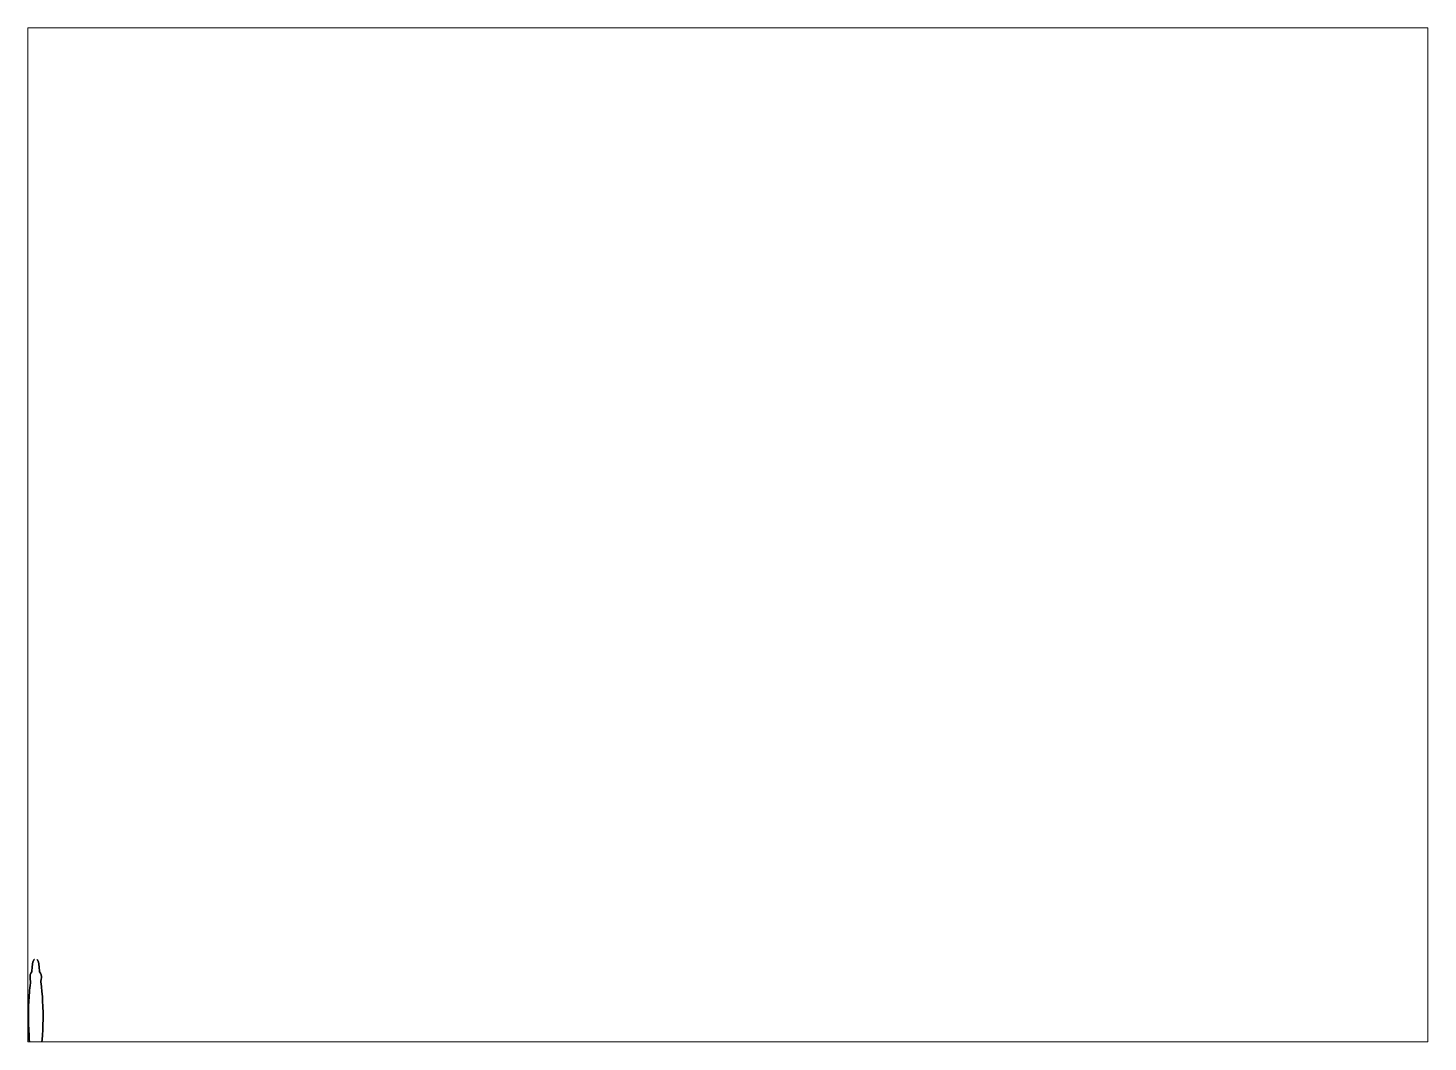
# Paper-space layout 'Layout1' of a CAD drawing. Extents: x 28 to 251, y 20 to 181.
# The model-space entities are those that its viewports show. They can reach past a viewport. Long polylines and large blocks are cut down to what shows.
import ezdxf

# ---------------------------------------------------------------- set-up
doc = ezdxf.new("R2010")
doc.units = 0
doc.layers.get('0').update_dxf_attribs({"linetype": 'CONTINUOUS'})
doc.layers.add('RAILINGS', color=6, linetype='CONTINUOUS')

msp = doc.modelspace()

# ---------------------------------------------------------------- linework, layer by layer
at = {"layer": 'RAILINGS'}
for points in [[(-1.08, 17.53, 2.22), (-1.2, 16.1, 2.22), (-1.2, 16.1, 2.17), (-1.08, 17.53, 2.17)], [(-1.08, 17.53, 2.17), (-1.2, 16.1, 2.17), (-1.2, 16.1, 2.22), (-1.08, 17.53, 2.22)], [(-1.08, 17.53, 1.92), (-1.2, 16.1, 1.92), (-1.2, 16.1, 1.87), (-1.08, 17.53, 1.87)], [(-1.08, 17.53, 1.87), (-1.2, 16.1, 1.87), (-1.2, 16.1, 1.92), (-1.08, 17.53, 1.92)], [(-0.84, 19.01, 2.17), (-1.08, 17.58, 2.17), (-1.08, 17.58, 2.22), (-0.84, 19.01, 2.22)], [(-0.84, 19.01, 2.22), (-1.08, 17.58, 2.22), (-1.08, 17.58, 2.17), (-0.84, 19.01, 2.17)], [(-0.84, 19.01, 1.87), (-1.08, 17.58, 1.87), (-1.08, 17.58, 1.92), (-0.84, 19.01, 1.92)], [(-0.84, 19.01, 1.92), (-1.08, 17.58, 1.92), (-1.08, 17.58, 1.87), (-0.84, 19.01, 1.87)], [(-1.08, 17.53, 2.22), (-1.08, 17.53, 1.39), (-1.08, 17.58, 1.39), (-1.08, 17.58, 2.22)], [(-1.08, 17.58, 2.22), (-1.08, 17.58, 1.39), (-1.08, 17.53, 1.39), (-1.08, 17.53, 2.22)], [(-0.82, 19.06, 2.22), (-0.82, 19.06, 1.44), (-0.84, 19.01, 1.44), (-0.84, 19.01, 2.22)], [(-0.84, 19.01, 2.22), (-0.84, 19.01, 1.44), (-0.82, 19.06, 1.44), (-0.82, 19.06, 2.22)], [(-0.43, 19.75, 2.22), (-0.82, 19.06, 2.22), (-0.82, 19.06, 2.17), (-0.43, 19.75, 2.17)], [(-0.43, 19.75, 2.17), (-0.82, 19.06, 2.17), (-0.82, 19.06, 2.22), (-0.43, 19.75, 2.22)], [(-0.43, 19.75, 1.92), (-0.82, 19.06, 1.92), (-0.82, 19.06, 1.87), (-0.43, 19.75, 1.87)], [(-0.43, 19.75, 1.87), (-0.82, 19.06, 1.87), (-0.82, 19.06, 1.92), (-0.43, 19.75, 1.92)], [(-0.4, 19.77, 2.22), (-0.4, 19.77, 1.44), (-0.43, 19.75, 1.44), (-0.43, 19.75, 2.22)], [(-0.43, 19.75, 2.22), (-0.43, 19.75, 1.44), (-0.4, 19.77, 1.44), (-0.4, 19.77, 2.22)], [(0.43, 19.75, 2.22), (0.43, 19.75, 1.44), (0.4, 19.77, 1.44), (0.4, 19.77, 2.22)], [(0.4, 19.77, 2.22), (0.4, 19.77, 1.44), (0.43, 19.75, 1.44), (0.43, 19.75, 2.22)], [(0.43, 19.75, 1.87), (0.82, 19.06, 1.87), (0.82, 19.06, 1.92), (0.43, 19.75, 1.92)], [(0.43, 19.75, 1.92), (0.82, 19.06, 1.92), (0.82, 19.06, 1.87), (0.43, 19.75, 1.87)], [(0.43, 19.75, 2.22), (0.82, 19.06, 2.22), (0.82, 19.06, 2.17), (0.43, 19.75, 2.17)], [(0.43, 19.75, 2.17), (0.82, 19.06, 2.17), (0.82, 19.06, 2.22), (0.43, 19.75, 2.22)], [(0.84, 19.01, 2.22), (0.84, 19.01, 1.44), (0.82, 19.06, 1.44), (0.82, 19.06, 2.22)], [(0.82, 19.06, 2.22), (0.82, 19.06, 1.44), (0.84, 19.01, 1.44), (0.84, 19.01, 2.22)], [(0.84, 19.01, 1.92), (1.08, 17.58, 1.92), (1.08, 17.58, 1.87), (0.84, 19.01, 1.87)], [(0.84, 19.01, 1.87), (1.08, 17.58, 1.87), (1.08, 17.58, 1.92), (0.84, 19.01, 1.92)], [(0.84, 19.01, 2.17), (1.08, 17.58, 2.17), (1.08, 17.58, 2.22), (0.84, 19.01, 2.22)], [(0.84, 19.01, 2.22), (1.08, 17.58, 2.22), (1.08, 17.58, 2.17), (0.84, 19.01, 2.17)], [(1.08, 17.53, 2.22), (1.08, 17.53, 1.39), (1.08, 17.58, 1.39), (1.08, 17.58, 2.22)], [(1.08, 17.58, 2.22), (1.08, 17.58, 1.39), (1.08, 17.53, 1.39), (1.08, 17.53, 2.22)], [(1.08, 17.53, 1.87), (1.2, 16.1, 1.87), (1.2, 16.1, 1.92), (1.08, 17.53, 1.92)], [(1.08, 17.53, 1.92), (1.2, 16.1, 1.92), (1.2, 16.1, 1.87), (1.08, 17.53, 1.87)], [(1.08, 17.53, 2.22), (1.2, 16.1, 2.22), (1.2, 16.1, 2.17), (1.08, 17.53, 2.17)], [(1.08, 17.53, 2.17), (1.2, 16.1, 2.17), (1.2, 16.1, 2.22), (1.08, 17.53, 2.22)], [(-1.65, 15.14, 2.17), (-1.72, 14.58, 2.17), (-1.72, 14.58, 2.22), (-1.65, 15.14, 2.22)], [(-1.65, 15.14, 2.22), (-1.72, 14.58, 2.22), (-1.72, 14.58, 2.17), (-1.65, 15.14, 2.17)], [(-1.65, 15.14, 1.92), (-1.72, 14.58, 1.92), (-1.72, 14.58, 1.87), (-1.65, 15.14, 1.87)], [(-1.65, 15.14, 1.87), (-1.72, 14.58, 1.87), (-1.72, 14.58, 1.92), (-1.65, 15.14, 1.92)], [(-1.72, 14.53, 2.22), (-1.72, 14.53, 1.41), (-1.72, 14.58, 1.41), (-1.72, 14.58, 2.22)], [(-1.72, 14.58, 2.22), (-1.72, 14.58, 1.41), (-1.72, 14.53, 1.41), (-1.72, 14.53, 2.22)], [(-1.72, 14.53, 2.17), (-1.72, 14.17, 2.17), (-1.72, 14.17, 2.22), (-1.72, 14.53, 2.22)], [(-1.72, 14.53, 2.22), (-1.72, 14.17, 2.22), (-1.72, 14.17, 2.17), (-1.72, 14.53, 2.17)], [(-1.72, 14.53, 1.92), (-1.72, 14.17, 1.92), (-1.72, 14.17, 1.87), (-1.72, 14.53, 1.87)], [(-1.72, 14.53, 1.87), (-1.72, 14.17, 1.87), (-1.72, 14.17, 1.92), (-1.72, 14.53, 1.92)], [(-1.72, 14.17, 2.22), (-1.67, 13.77, 2.22), (-1.67, 13.77, 2.17), (-1.72, 14.17, 2.17)], [(-1.72, 14.17, 2.17), (-1.67, 13.77, 2.17), (-1.67, 13.77, 2.22), (-1.72, 14.17, 2.22)], [(-1.72, 14.17, 1.87), (-1.67, 13.77, 1.87), (-1.67, 13.77, 1.92), (-1.72, 14.17, 1.92)], [(-1.72, 14.17, 1.92), (-1.67, 13.77, 1.92), (-1.67, 13.77, 1.87), (-1.72, 14.17, 1.87)], [(-1.58, 13.02, 2.22), (-1.72, 11.56, 2.22), (-1.72, 11.56, 2.17), (-1.58, 13.02, 2.17)], [(-1.58, 13.02, 2.17), (-1.72, 11.56, 2.17), (-1.72, 11.56, 2.22), (-1.58, 13.02, 2.22)], [(-1.58, 13.02, 1.92), (-1.72, 11.56, 1.92), (-1.72, 11.56, 1.87), (-1.58, 13.02, 1.87)], [(-1.58, 13.02, 1.87), (-1.72, 11.56, 1.87), (-1.72, 11.56, 1.92), (-1.58, 13.02, 1.92)], [(-1.67, 13.77, 2.17), (-1.57, 13.07, 2.17), (-1.57, 13.07, 2.22), (-1.67, 13.77, 2.22)], [(-1.67, 13.77, 2.22), (-1.57, 13.07, 2.22), (-1.57, 13.07, 2.17), (-1.67, 13.77, 2.17)], [(-1.67, 13.77, 1.87), (-1.57, 13.07, 1.87), (-1.57, 13.07, 1.92), (-1.67, 13.77, 1.92)], [(-1.67, 13.77, 1.92), (-1.57, 13.07, 1.92), (-1.57, 13.07, 1.87), (-1.67, 13.77, 1.87)], [(-1.5, 15.57, 2.17), (-1.65, 15.14, 2.17), (-1.65, 15.14, 2.22), (-1.5, 15.57, 2.22)], [(-1.5, 15.57, 2.22), (-1.65, 15.14, 2.22), (-1.65, 15.14, 2.17), (-1.5, 15.57, 2.17)], [(-1.5, 15.57, 1.87), (-1.65, 15.14, 1.87), (-1.65, 15.14, 1.92), (-1.5, 15.57, 1.92)], [(-1.5, 15.57, 1.92), (-1.65, 15.14, 1.92), (-1.65, 15.14, 1.87), (-1.5, 15.57, 1.87)], [(-1.58, 13.02, 2.22), (-1.58, 13.02, 1.41), (-1.57, 13.07, 1.41), (-1.57, 13.07, 2.22)], [(-1.57, 13.07, 2.22), (-1.57, 13.07, 1.41), (-1.58, 13.02, 1.41), (-1.58, 13.02, 2.22)], [(-1.2, 16.05, 2.22), (-1.5, 15.57, 2.22), (-1.5, 15.57, 2.17), (-1.2, 16.05, 2.17)], [(-1.2, 16.05, 2.17), (-1.5, 15.57, 2.17), (-1.5, 15.57, 2.22), (-1.2, 16.05, 2.22)], [(-1.2, 16.05, 1.92), (-1.5, 15.57, 1.92), (-1.5, 15.57, 1.87), (-1.2, 16.05, 1.87)], [(-1.2, 16.05, 1.87), (-1.5, 15.57, 1.87), (-1.5, 15.57, 1.92), (-1.2, 16.05, 1.92)], [(-1.2, 16.1, 2.22), (-1.2, 16.1, 1.41), (-1.2, 16.05, 1.41), (-1.2, 16.05, 2.22)], [(-1.2, 16.05, 2.22), (-1.2, 16.05, 1.41), (-1.2, 16.1, 1.41), (-1.2, 16.1, 2.22)], [(1.2, 16.1, 2.22), (1.2, 16.1, 1.41), (1.2, 16.05, 1.41), (1.2, 16.05, 2.22)], [(1.2, 16.05, 2.22), (1.2, 16.05, 1.41), (1.2, 16.1, 1.41), (1.2, 16.1, 2.22)], [(1.2, 16.05, 1.87), (1.5, 15.57, 1.87), (1.5, 15.57, 1.92), (1.2, 16.05, 1.92)], [(1.2, 16.05, 1.92), (1.5, 15.57, 1.92), (1.5, 15.57, 1.87), (1.2, 16.05, 1.87)], [(1.2, 16.05, 2.22), (1.5, 15.57, 2.22), (1.5, 15.57, 2.17), (1.2, 16.05, 2.17)], [(1.2, 16.05, 2.17), (1.5, 15.57, 2.17), (1.5, 15.57, 2.22), (1.2, 16.05, 2.22)], [(1.5, 15.57, 1.92), (1.65, 15.14, 1.92), (1.65, 15.14, 1.87), (1.5, 15.57, 1.87)], [(1.5, 15.57, 1.87), (1.65, 15.14, 1.87), (1.65, 15.14, 1.92), (1.5, 15.57, 1.92)], [(1.5, 15.57, 2.17), (1.65, 15.14, 2.17), (1.65, 15.14, 2.22), (1.5, 15.57, 2.22)], [(1.5, 15.57, 2.22), (1.65, 15.14, 2.22), (1.65, 15.14, 2.17), (1.5, 15.57, 2.17)], [(1.67, 13.77, 1.92), (1.57, 13.07, 1.92), (1.57, 13.07, 1.87), (1.67, 13.77, 1.87)], [(1.67, 13.77, 1.87), (1.57, 13.07, 1.87), (1.57, 13.07, 1.92), (1.67, 13.77, 1.92)], [(1.67, 13.77, 2.17), (1.57, 13.07, 2.17), (1.57, 13.07, 2.22), (1.67, 13.77, 2.22)], [(1.67, 13.77, 2.22), (1.57, 13.07, 2.22), (1.57, 13.07, 2.17), (1.67, 13.77, 2.17)], [(1.57, 13.07, 2.22), (1.57, 13.07, 1.41), (1.58, 13.02, 1.41), (1.58, 13.02, 2.22)], [(1.58, 13.02, 2.22), (1.58, 13.02, 1.41), (1.57, 13.07, 1.41), (1.57, 13.07, 2.22)], [(1.58, 13.02, 1.87), (1.72, 11.56, 1.87), (1.72, 11.56, 1.92), (1.58, 13.02, 1.92)], [(1.58, 13.02, 1.92), (1.72, 11.56, 1.92), (1.72, 11.56, 1.87), (1.58, 13.02, 1.87)], [(1.58, 13.02, 2.22), (1.72, 11.56, 2.22), (1.72, 11.56, 2.17), (1.58, 13.02, 2.17)], [(1.58, 13.02, 2.17), (1.72, 11.56, 2.17), (1.72, 11.56, 2.22), (1.58, 13.02, 2.22)], [(1.65, 15.14, 1.87), (1.72, 14.58, 1.87), (1.72, 14.58, 1.92), (1.65, 15.14, 1.92)], [(1.65, 15.14, 1.92), (1.72, 14.58, 1.92), (1.72, 14.58, 1.87), (1.65, 15.14, 1.87)], [(1.65, 15.14, 2.22), (1.72, 14.58, 2.22), (1.72, 14.58, 2.17), (1.65, 15.14, 2.17)], [(1.65, 15.14, 2.17), (1.72, 14.58, 2.17), (1.72, 14.58, 2.22), (1.65, 15.14, 2.22)], [(1.72, 14.17, 1.92), (1.67, 13.77, 1.92), (1.67, 13.77, 1.87), (1.72, 14.17, 1.87)], [(1.72, 14.17, 1.87), (1.67, 13.77, 1.87), (1.67, 13.77, 1.92), (1.72, 14.17, 1.92)], [(1.72, 14.17, 2.17), (1.67, 13.77, 2.17), (1.67, 13.77, 2.22), (1.72, 14.17, 2.22)], [(1.72, 14.17, 2.22), (1.67, 13.77, 2.22), (1.67, 13.77, 2.17), (1.72, 14.17, 2.17)], [(1.72, 14.53, 2.22), (1.72, 14.53, 1.41), (1.72, 14.58, 1.41), (1.72, 14.58, 2.22)], [(1.72, 14.58, 2.22), (1.72, 14.58, 1.41), (1.72, 14.53, 1.41), (1.72, 14.53, 2.22)], [(1.72, 14.53, 1.87), (1.72, 14.17, 1.87), (1.72, 14.17, 1.92), (1.72, 14.53, 1.92)], [(1.72, 14.53, 1.92), (1.72, 14.17, 1.92), (1.72, 14.17, 1.87), (1.72, 14.53, 1.87)], [(1.72, 14.53, 2.22), (1.72, 14.17, 2.22), (1.72, 14.17, 2.17), (1.72, 14.53, 2.17)], [(1.72, 14.53, 2.17), (1.72, 14.17, 2.17), (1.72, 14.17, 2.22), (1.72, 14.53, 2.22)], [(-2.02, 8.51, 2.23), (-2.09, 7.07, 2.25), (-2.09, 7.07, 2.2), (-2.02, 8.51, 2.18)], [(-2.02, 8.51, 2.18), (-2.09, 7.07, 2.2), (-2.09, 7.07, 2.25), (-2.02, 8.51, 2.23)], [(-2.02, 8.51, 1.88), (-2.09, 7.07, 1.9), (-2.09, 7.07, 1.95), (-2.02, 8.51, 1.93)], [(-2.02, 8.51, 1.93), (-2.09, 7.07, 1.95), (-2.09, 7.07, 1.9), (-2.02, 8.51, 1.88)], [(-1.88, 10.02, 2.23), (-2.02, 8.56, 2.23), (-2.02, 8.56, 2.18), (-1.88, 10.02, 2.18)], [(-1.88, 10.02, 2.18), (-2.02, 8.56, 2.18), (-2.02, 8.56, 2.23), (-1.88, 10.02, 2.23)], [(-1.88, 10.02, 1.93), (-2.02, 8.56, 1.93), (-2.02, 8.56, 1.88), (-1.88, 10.02, 1.88)], [(-1.88, 10.02, 1.88), (-2.02, 8.56, 1.88), (-2.02, 8.56, 1.93), (-1.88, 10.02, 1.93)], [(-2.02, 8.51, 2.23), (-2.02, 8.51, 1.42), (-2.02, 8.56, 1.42), (-2.02, 8.56, 2.23)], [(-2.02, 8.56, 2.23), (-2.02, 8.56, 1.42), (-2.02, 8.51, 1.42), (-2.02, 8.51, 2.23)], [(-1.88, 10.02, 2.23), (-1.88, 10.02, 1.42), (-1.87, 10.07, 1.42), (-1.87, 10.07, 2.23)], [(-1.87, 10.07, 2.23), (-1.87, 10.07, 1.42), (-1.88, 10.02, 1.42), (-1.88, 10.02, 2.23)], [(-1.73, 11.51, 2.22), (-1.87, 10.07, 2.23), (-1.87, 10.07, 2.18), (-1.73, 11.51, 2.17)], [(-1.73, 11.51, 2.17), (-1.87, 10.07, 2.18), (-1.87, 10.07, 2.23), (-1.73, 11.51, 2.22)], [(-1.73, 11.51, 1.87), (-1.87, 10.07, 1.88), (-1.87, 10.07, 1.93), (-1.73, 11.51, 1.92)], [(-1.73, 11.51, 1.92), (-1.87, 10.07, 1.93), (-1.87, 10.07, 1.88), (-1.73, 11.51, 1.87)], [(-1.73, 11.51, 2.22), (-1.73, 11.51, 1.41), (-1.72, 11.56, 1.41), (-1.72, 11.56, 2.22)], [(-1.72, 11.56, 2.22), (-1.72, 11.56, 1.41), (-1.73, 11.51, 1.41), (-1.73, 11.51, 2.22)], [(1.73, 11.51, 2.22), (1.73, 11.51, 1.41), (1.72, 11.56, 1.41), (1.72, 11.56, 2.22)], [(1.72, 11.56, 2.22), (1.72, 11.56, 1.41), (1.73, 11.51, 1.41), (1.73, 11.51, 2.22)], [(1.73, 11.51, 1.92), (1.87, 10.07, 1.93), (1.87, 10.07, 1.88), (1.73, 11.51, 1.87)], [(1.73, 11.51, 1.87), (1.87, 10.07, 1.88), (1.87, 10.07, 1.93), (1.73, 11.51, 1.92)], [(1.73, 11.51, 2.17), (1.87, 10.07, 2.18), (1.87, 10.07, 2.23), (1.73, 11.51, 2.22)], [(1.73, 11.51, 2.22), (1.87, 10.07, 2.23), (1.87, 10.07, 2.18), (1.73, 11.51, 2.17)], [(1.88, 10.02, 2.23), (1.88, 10.02, 1.42), (1.87, 10.07, 1.42), (1.87, 10.07, 2.23)], [(1.87, 10.07, 2.23), (1.87, 10.07, 1.42), (1.88, 10.02, 1.42), (1.88, 10.02, 2.23)], [(1.88, 10.02, 1.88), (2.02, 8.56, 1.88), (2.02, 8.56, 1.93), (1.88, 10.02, 1.93)], [(1.88, 10.02, 1.93), (2.02, 8.56, 1.93), (2.02, 8.56, 1.88), (1.88, 10.02, 1.88)], [(1.88, 10.02, 2.23), (2.02, 8.56, 2.23), (2.02, 8.56, 2.18), (1.88, 10.02, 2.18)], [(1.88, 10.02, 2.18), (2.02, 8.56, 2.18), (2.02, 8.56, 2.23), (1.88, 10.02, 2.23)], [(2.02, 8.56, 2.23), (2.02, 8.56, 1.42), (2.02, 8.51, 1.42), (2.02, 8.51, 2.23)], [(2.02, 8.51, 2.23), (2.02, 8.51, 1.42), (2.02, 8.56, 1.42), (2.02, 8.56, 2.23)], [(2.02, 8.51, 1.93), (2.09, 7.07, 1.95), (2.09, 7.07, 1.9), (2.02, 8.51, 1.88)], [(2.02, 8.51, 1.88), (2.09, 7.07, 1.9), (2.09, 7.07, 1.95), (2.02, 8.51, 1.93)], [(2.02, 8.51, 2.18), (2.09, 7.07, 2.2), (2.09, 7.07, 2.25), (2.02, 8.51, 2.23)], [(2.02, 8.51, 2.23), (2.09, 7.07, 2.25), (2.09, 7.07, 2.2), (2.02, 8.51, 2.18)], [(-2.21, 4.59, 2.27), (-2.21, 4.59, 1.46), (-2.22, 4.54, 1.46), (-2.22, 4.54, 2.27)], [(-2.22, 4.54, 2.27), (-2.22, 4.54, 1.46), (-2.21, 4.59, 1.46), (-2.21, 4.59, 2.27)], [(-2.22, 4.54, 2.22), (-2.22, 3.08, 2.23), (-2.22, 3.08, 2.28), (-2.22, 4.54, 2.27)], [(-2.22, 4.54, 2.27), (-2.22, 3.08, 2.28), (-2.22, 3.08, 2.23), (-2.22, 4.54, 2.22)], [(-2.22, 4.54, 1.97), (-2.22, 3.08, 1.98), (-2.22, 3.08, 1.93), (-2.22, 4.54, 1.92)], [(-2.22, 4.54, 1.92), (-2.22, 3.08, 1.93), (-2.22, 3.08, 1.98), (-2.22, 4.54, 1.97)], [(-2.17, 5.55, 2.21), (-2.21, 4.59, 2.22), (-2.21, 4.59, 2.27), (-2.17, 5.55, 2.26)], [(-2.17, 5.55, 2.26), (-2.21, 4.59, 2.27), (-2.21, 4.59, 2.22), (-2.17, 5.55, 2.21)], [(-2.17, 5.55, 1.91), (-2.21, 4.59, 1.92), (-2.21, 4.59, 1.97), (-2.17, 5.55, 1.96)], [(-2.17, 5.55, 1.96), (-2.21, 4.59, 1.97), (-2.21, 4.59, 1.92), (-2.17, 5.55, 1.91)], [(-2.16, 5.6, 2.26), (-2.16, 5.6, 1.45), (-2.17, 5.55, 1.45), (-2.17, 5.55, 2.26)], [(-2.17, 5.55, 2.26), (-2.17, 5.55, 1.45), (-2.16, 5.6, 1.45), (-2.16, 5.6, 2.26)], [(-2.09, 7.02, 2.2), (-2.16, 5.6, 2.21), (-2.16, 5.6, 2.26), (-2.09, 7.02, 2.25)], [(-2.09, 7.02, 2.25), (-2.16, 5.6, 2.26), (-2.16, 5.6, 2.21), (-2.09, 7.02, 2.2)], [(-2.09, 7.02, 1.9), (-2.16, 5.6, 1.91), (-2.16, 5.6, 1.96), (-2.09, 7.02, 1.95)], [(-2.09, 7.02, 1.95), (-2.16, 5.6, 1.96), (-2.16, 5.6, 1.91), (-2.09, 7.02, 1.9)], [(-2.09, 7.07, 2.25), (-2.09, 7.07, 1.44), (-2.09, 7.02, 1.44), (-2.09, 7.02, 2.25)], [(-2.09, 7.02, 2.25), (-2.09, 7.02, 1.44), (-2.09, 7.07, 1.44), (-2.09, 7.07, 2.25)], [(2.09, 7.07, 2.25), (2.09, 7.07, 1.44), (2.09, 7.02, 1.44), (2.09, 7.02, 2.25)], [(2.09, 7.02, 2.25), (2.09, 7.02, 1.44), (2.09, 7.07, 1.44), (2.09, 7.07, 2.25)], [(2.09, 7.02, 1.95), (2.16, 5.6, 1.96), (2.16, 5.6, 1.91), (2.09, 7.02, 1.9)], [(2.09, 7.02, 1.9), (2.16, 5.6, 1.91), (2.16, 5.6, 1.96), (2.09, 7.02, 1.95)], [(2.09, 7.02, 2.2), (2.16, 5.6, 2.21), (2.16, 5.6, 2.26), (2.09, 7.02, 2.25)], [(2.09, 7.02, 2.25), (2.16, 5.6, 2.26), (2.16, 5.6, 2.21), (2.09, 7.02, 2.2)], [(2.16, 5.6, 2.26), (2.16, 5.6, 1.45), (2.17, 5.55, 1.45), (2.17, 5.55, 2.26)], [(2.17, 5.55, 2.26), (2.17, 5.55, 1.45), (2.16, 5.6, 1.45), (2.16, 5.6, 2.26)], [(2.17, 5.55, 1.96), (2.21, 4.59, 1.97), (2.21, 4.59, 1.92), (2.17, 5.55, 1.91)], [(2.17, 5.55, 1.91), (2.21, 4.59, 1.92), (2.21, 4.59, 1.97), (2.17, 5.55, 1.96)], [(2.17, 5.55, 2.21), (2.21, 4.59, 2.22), (2.21, 4.59, 2.27), (2.17, 5.55, 2.26)], [(2.17, 5.55, 2.26), (2.21, 4.59, 2.27), (2.21, 4.59, 2.22), (2.17, 5.55, 2.21)], [(2.21, 4.59, 2.27), (2.21, 4.59, 1.46), (2.22, 4.54, 1.46), (2.22, 4.54, 2.27)], [(2.22, 4.54, 2.27), (2.22, 4.54, 1.46), (2.21, 4.59, 1.46), (2.21, 4.59, 2.27)], [(2.22, 4.54, 1.92), (2.22, 3.08, 1.93), (2.22, 3.08, 1.98), (2.22, 4.54, 1.97)], [(2.22, 4.54, 1.97), (2.22, 3.08, 1.98), (2.22, 3.08, 1.93), (2.22, 4.54, 1.92)], [(2.22, 4.54, 2.27), (2.22, 3.08, 2.28), (2.22, 3.08, 2.23), (2.22, 4.54, 2.22)], [(2.22, 4.54, 2.22), (2.22, 3.08, 2.23), (2.22, 3.08, 2.28), (2.22, 4.54, 2.27)], [(-2.22, 3.08, 2.28), (-2.22, 3.08, 1.47), (-2.22, 3.03, 1.47), (-2.22, 3.03, 2.28)], [(-2.22, 3.03, 2.28), (-2.22, 3.03, 1.47), (-2.22, 3.08, 1.47), (-2.22, 3.08, 2.28)], [(-2.22, 3.03, 2.23), (-2.22, 1.59, 2.23), (-2.22, 1.59, 2.28), (-2.22, 3.03, 2.28)], [(-2.22, 3.03, 2.28), (-2.22, 1.59, 2.28), (-2.22, 1.59, 2.23), (-2.22, 3.03, 2.23)], [(-2.22, 3.03, 1.98), (-2.22, 1.59, 1.98), (-2.22, 1.59, 1.93), (-2.22, 3.03, 1.93)], [(-2.22, 3.03, 1.93), (-2.22, 1.59, 1.93), (-2.22, 1.59, 1.98), (-2.22, 3.03, 1.98)], [(-2.22, 1.59, 2.28), (-2.22, 1.59, 1.47), (-2.22, 1.54, 1.47), (-2.22, 1.54, 2.28)], [(-2.22, 1.54, 2.28), (-2.22, 1.54, 1.47), (-2.22, 1.59, 1.47), (-2.22, 1.59, 2.28)], [(-2.22, 1.54, 2.28), (-2.21, 0.1, 2.28), (-2.21, 0.1, 2.23), (-2.22, 1.54, 2.23)], [(-2.22, 1.54, 2.23), (-2.21, 0.1, 2.23), (-2.21, 0.1, 2.28), (-2.22, 1.54, 2.28)], [(-2.22, 1.54, 1.98), (-2.21, 0.1, 1.98), (-2.21, 0.1, 1.93), (-2.22, 1.54, 1.93)], [(-2.22, 1.54, 1.93), (-2.21, 0.1, 1.93), (-2.21, 0.1, 1.98), (-2.22, 1.54, 1.98)], [(-2.2, 0.05, 2.28), (-2.2, 0.05, 1.47), (-2.21, 0.1, 1.47), (-2.21, 0.1, 2.28)], [(-2.21, 0.1, 2.28), (-2.21, 0.1, 1.47), (-2.2, 0.05, 1.47), (-2.2, 0.05, 2.28)], [(-2.2, 0.05, 2.28), (-2.12, -1.39, 2.31), (-2.12, -1.39, 2.26), (-2.2, 0.05, 2.23)], [(-2.2, 0.05, 2.23), (-2.12, -1.39, 2.26), (-2.12, -1.39, 2.31), (-2.2, 0.05, 2.28)], [(-2.2, 0.05, 1.93), (-2.12, -1.39, 1.96), (-2.12, -1.39, 2.01), (-2.2, 0.05, 1.98)], [(-2.2, 0.05, 1.98), (-2.12, -1.39, 2.01), (-2.12, -1.39, 1.96), (-2.2, 0.05, 1.93)], [(2.2, 0.05, 1.98), (2.12, -1.39, 2.01), (2.12, -1.39, 1.96), (2.2, 0.05, 1.93)], [(2.2, 0.05, 1.93), (2.12, -1.39, 1.96), (2.12, -1.39, 2.01), (2.2, 0.05, 1.98)], [(2.2, 0.05, 2.23), (2.12, -1.39, 2.26), (2.12, -1.39, 2.31), (2.2, 0.05, 2.28)], [(2.2, 0.05, 2.28), (2.12, -1.39, 2.31), (2.12, -1.39, 2.26), (2.2, 0.05, 2.23)], [(2.2, 0.05, 2.28), (2.2, 0.05, 1.47), (2.21, 0.1, 1.47), (2.21, 0.1, 2.28)], [(2.21, 0.1, 2.28), (2.21, 0.1, 1.47), (2.2, 0.05, 1.47), (2.2, 0.05, 2.28)], [(2.22, 1.54, 1.93), (2.21, 0.1, 1.93), (2.21, 0.1, 1.98), (2.22, 1.54, 1.98)], [(2.22, 1.54, 1.98), (2.21, 0.1, 1.98), (2.21, 0.1, 1.93), (2.22, 1.54, 1.93)], [(2.22, 1.54, 2.28), (2.21, 0.1, 2.28), (2.21, 0.1, 2.23), (2.22, 1.54, 2.23)], [(2.22, 1.54, 2.23), (2.21, 0.1, 2.23), (2.21, 0.1, 2.28), (2.22, 1.54, 2.28)], [(2.22, 3.08, 2.28), (2.22, 3.08, 1.47), (2.22, 3.03, 1.47), (2.22, 3.03, 2.28)], [(2.22, 3.03, 2.28), (2.22, 3.03, 1.47), (2.22, 3.08, 1.47), (2.22, 3.08, 2.28)], [(2.22, 3.03, 1.93), (2.22, 1.59, 1.93), (2.22, 1.59, 1.98), (2.22, 3.03, 1.98)], [(2.22, 3.03, 1.98), (2.22, 1.59, 1.98), (2.22, 1.59, 1.93), (2.22, 3.03, 1.93)], [(2.22, 3.03, 2.28), (2.22, 1.59, 2.28), (2.22, 1.59, 2.23), (2.22, 3.03, 2.23)], [(2.22, 3.03, 2.23), (2.22, 1.59, 2.23), (2.22, 1.59, 2.28), (2.22, 3.03, 2.28)], [(2.22, 1.54, 2.28), (2.22, 1.54, 1.47), (2.22, 1.59, 1.47), (2.22, 1.59, 2.28)], [(2.22, 1.59, 2.28), (2.22, 1.59, 1.47), (2.22, 1.54, 1.47), (2.22, 1.54, 2.28)], [(-2.12, -1.44, 2.31), (-2.12, -1.44, 1.5), (-2.12, -1.39, 1.5), (-2.12, -1.39, 2.31)], [(-2.12, -1.39, 2.31), (-2.12, -1.39, 1.5), (-2.12, -1.44, 1.5), (-2.12, -1.44, 2.31)], [(-2.12, -1.44, 2.26), (-2.02, -3.25, 2.3), (-2.02, -3.25, 2.35), (-2.12, -1.44, 2.31)], [(-2.12, -1.44, 2.31), (-2.02, -3.25, 2.35), (-2.02, -3.25, 2.3), (-2.12, -1.44, 2.26)], [(-2.12, -1.44, 2.01), (-2.02, -3.25, 2.05), (-2.02, -3.25, 2), (-2.12, -1.44, 1.96)], [(-2.12, -1.44, 1.96), (-2.02, -3.25, 2), (-2.02, -3.25, 2.05), (-2.12, -1.44, 2.01)], [(-2.02, -3.25, 2.35), (-2.02, -3.25, 1.54), (-2.02, -3.3, 1.54), (-2.02, -3.3, 2.35)], [(-2.02, -3.3, 2.35), (-2.02, -3.3, 1.54), (-2.02, -3.25, 1.54), (-2.02, -3.25, 2.35)], [(-2.02, -3.3, 2.35), (-1.96, -4.43, 2.37), (-1.96, -4.43, 2.32), (-2.02, -3.3, 2.3)], [(-2.02, -3.3, 2.3), (-1.96, -4.43, 2.32), (-1.96, -4.43, 2.37), (-2.02, -3.3, 2.35)], [(-2.02, -3.3, 2.05), (-1.96, -4.43, 2.07), (-1.96, -4.43, 2.02), (-2.02, -3.3, 2)], [(-2.02, -3.3, 2), (-1.96, -4.43, 2.02), (-1.96, -4.43, 2.07), (-2.02, -3.3, 2.05)], [(2.02, -3.3, 2), (1.96, -4.43, 2.02), (1.96, -4.43, 2.07), (2.02, -3.3, 2.05)], [(2.02, -3.3, 2.05), (1.96, -4.43, 2.07), (1.96, -4.43, 2.02), (2.02, -3.3, 2)], [(2.02, -3.3, 2.35), (1.96, -4.43, 2.37), (1.96, -4.43, 2.32), (2.02, -3.3, 2.3)], [(2.02, -3.3, 2.3), (1.96, -4.43, 2.32), (1.96, -4.43, 2.37), (2.02, -3.3, 2.35)], [(2.12, -1.44, 1.96), (2.02, -3.25, 2), (2.02, -3.25, 2.05), (2.12, -1.44, 2.01)], [(2.12, -1.44, 2.01), (2.02, -3.25, 2.05), (2.02, -3.25, 2), (2.12, -1.44, 1.96)], [(2.12, -1.44, 2.31), (2.02, -3.25, 2.35), (2.02, -3.25, 2.3), (2.12, -1.44, 2.26)], [(2.12, -1.44, 2.26), (2.02, -3.25, 2.3), (2.02, -3.25, 2.35), (2.12, -1.44, 2.31)], [(2.02, -3.25, 2.35), (2.02, -3.25, 1.54), (2.02, -3.3, 1.54), (2.02, -3.3, 2.35)], [(2.02, -3.3, 2.35), (2.02, -3.3, 1.54), (2.02, -3.25, 1.54), (2.02, -3.25, 2.35)], [(2.12, -1.44, 2.31), (2.12, -1.44, 1.5), (2.12, -1.39, 1.5), (2.12, -1.39, 2.31)], [(2.12, -1.39, 2.31), (2.12, -1.39, 1.5), (2.12, -1.44, 1.5), (2.12, -1.44, 2.31)], [(-1.96, -4.43, 2.37), (-1.96, -4.43, 1.56), (-1.95, -4.48, 1.56), (-1.95, -4.48, 2.37)], [(-1.95, -4.48, 2.37), (-1.95, -4.48, 1.56), (-1.96, -4.43, 1.56), (-1.96, -4.43, 2.37)], [(-1.95, -4.48, 2.37), (-1.86, -5.93, 2.4), (-1.86, -5.93, 2.35), (-1.95, -4.48, 2.32)], [(-1.95, -4.48, 2.32), (-1.86, -5.93, 2.35), (-1.86, -5.93, 2.4), (-1.95, -4.48, 2.37)], [(-1.95, -4.48, 2.02), (-1.86, -5.93, 2.05), (-1.86, -5.93, 2.1), (-1.95, -4.48, 2.07)], [(-1.95, -4.48, 2.07), (-1.86, -5.93, 2.1), (-1.86, -5.93, 2.05), (-1.95, -4.48, 2.02)], [(-1.86, -5.93, 2.4), (-1.86, -5.93, 1.59), (-1.85, -5.98, 1.59), (-1.85, -5.98, 2.4)], [(-1.85, -5.98, 2.4), (-1.85, -5.98, 1.59), (-1.86, -5.93, 1.59), (-1.86, -5.93, 2.4)], [(-1.85, -5.98, 2.4), (-1.71, -7.46, 2.44), (-1.71, -7.46, 2.39), (-1.85, -5.98, 2.35)], [(-1.85, -5.98, 2.35), (-1.71, -7.46, 2.39), (-1.71, -7.46, 2.44), (-1.85, -5.98, 2.4)], [(-1.85, -5.98, 2.05), (-1.71, -7.46, 2.09), (-1.71, -7.46, 2.14), (-1.85, -5.98, 2.1)], [(-1.85, -5.98, 2.1), (-1.71, -7.46, 2.14), (-1.71, -7.46, 2.09), (-1.85, -5.98, 2.05)], [(-1.63, -7.35, 3.58), (-1.64, -7.46, 3.58), (-1.64, -7.46, 3.63), (-1.63, -7.35, 3.63)], [(-1.63, -7.35, 3.63), (-1.64, -7.46, 3.63), (-1.64, -7.46, 3.58), (-1.63, -7.35, 3.58)], [(-1.63, -7.35, 3.33), (-1.64, -7.46, 3.33), (-1.64, -7.46, 3.28), (-1.63, -7.35, 3.28)], [(-1.63, -7.35, 3.28), (-1.64, -7.46, 3.28), (-1.64, -7.46, 3.33), (-1.63, -7.35, 3.33)], [(-1.12, -7.35, 3.58), (-1.63, -7.35, 3.58), (-1.63, -7.35, 3.63), (-1.12, -7.35, 3.63)], [(-1.12, -7.35, 3.63), (-1.63, -7.35, 3.63), (-1.63, -7.35, 3.58), (-1.12, -7.35, 3.58)], [(-1.12, -7.35, 3.28), (-1.63, -7.35, 3.28), (-1.63, -7.35, 3.33), (-1.12, -7.35, 3.33)], [(-1.12, -7.35, 3.33), (-1.63, -7.35, 3.33), (-1.63, -7.35, 3.28), (-1.12, -7.35, 3.28)], [(-1.12, -7.35, 3.63), (-1.12, -7.35, 2.93), (-1.09, -7.33, 2.93), (-1.09, -7.33, 3.63)], [(-1.09, -7.33, 3.63), (-1.09, -7.33, 2.93), (-1.12, -7.35, 2.93), (-1.12, -7.35, 3.63)], [(-0.77, -7.12, 3.58), (-1.09, -7.33, 3.58), (-1.09, -7.33, 3.63), (-0.77, -7.12, 3.63)], [(-0.77, -7.12, 3.63), (-1.09, -7.33, 3.63), (-1.09, -7.33, 3.58), (-0.77, -7.12, 3.58)], [(-0.77, -7.12, 3.28), (-1.09, -7.33, 3.28), (-1.09, -7.33, 3.33), (-0.77, -7.12, 3.33)], [(-0.77, -7.12, 3.33), (-1.09, -7.33, 3.33), (-1.09, -7.33, 3.28), (-0.77, -7.12, 3.28)], [(-0.45, -7.01, 3.63), (-0.77, -7.12, 3.63), (-0.77, -7.12, 3.58), (-0.45, -7.01, 3.58)], [(-0.45, -7.01, 3.58), (-0.77, -7.12, 3.58), (-0.77, -7.12, 3.63), (-0.45, -7.01, 3.63)], [(-0.45, -7.01, 3.28), (-0.77, -7.12, 3.28), (-0.77, -7.12, 3.33), (-0.45, -7.01, 3.33)], [(-0.45, -7.01, 3.33), (-0.77, -7.12, 3.33), (-0.77, -7.12, 3.28), (-0.45, -7.01, 3.28)], [(-0.45, -7.01, 3.63), (-0.45, -7.01, 2.93), (-0.42, -7.01, 2.93), (-0.42, -7.01, 3.63)], [(-0.42, -7.01, 3.63), (-0.42, -7.01, 2.93), (-0.45, -7.01, 2.93), (-0.45, -7.01, 3.63)], [(-0.23, -7.09, 2.56), (-0.23, -7.09, 1.85), (-0.23, -7.14, 1.98), (-0.23, -7.14, 2.56)], [(-0.23, -7.14, 2.56), (-0.23, -7.14, 1.98), (-0.23, -7.09, 1.85), (-0.23, -7.09, 2.56)], [(-0.23, -7.14, 2.56), (-0.23, -7.47, 3.51), (-0.23, -7.47, 3.43), (-0.23, -7.14, 2.51)], [(-0.23, -7.14, 2.51), (-0.23, -7.47, 3.43), (-0.23, -7.47, 3.51), (-0.23, -7.14, 2.56)], [(0.23, -7.09, 2.56), (0.23, -7.09, 1.85), (0.23, -7.14, 1.98), (0.23, -7.14, 2.56)], [(0.23, -7.14, 2.56), (0.23, -7.14, 1.98), (0.23, -7.09, 1.85), (0.23, -7.09, 2.56)], [(0.23, -7.14, 2.56), (0.23, -7.47, 3.51), (0.23, -7.47, 3.43), (0.23, -7.14, 2.51)], [(0.23, -7.14, 2.51), (0.23, -7.47, 3.43), (0.23, -7.47, 3.51), (0.23, -7.14, 2.56)], [(0.42, -7.01, 3.63), (0.42, -7.01, 2.93), (0.45, -7.01, 2.93), (0.45, -7.01, 3.63)], [(0.45, -7.01, 3.63), (0.45, -7.01, 2.93), (0.42, -7.01, 2.93), (0.42, -7.01, 3.63)], [(0.45, -7.01, 3.33), (0.77, -7.12, 3.33), (0.77, -7.12, 3.28), (0.45, -7.01, 3.28)], [(0.45, -7.01, 3.28), (0.77, -7.12, 3.28), (0.77, -7.12, 3.33), (0.45, -7.01, 3.33)], [(0.45, -7.01, 3.58), (0.77, -7.12, 3.58), (0.77, -7.12, 3.63), (0.45, -7.01, 3.63)], [(0.45, -7.01, 3.63), (0.77, -7.12, 3.63), (0.77, -7.12, 3.58), (0.45, -7.01, 3.58)], [(0.77, -7.12, 3.33), (1.09, -7.33, 3.33), (1.09, -7.33, 3.28), (0.77, -7.12, 3.28)], [(0.77, -7.12, 3.28), (1.09, -7.33, 3.28), (1.09, -7.33, 3.33), (0.77, -7.12, 3.33)], [(0.77, -7.12, 3.58), (1.09, -7.33, 3.58), (1.09, -7.33, 3.63), (0.77, -7.12, 3.63)], [(0.77, -7.12, 3.63), (1.09, -7.33, 3.63), (1.09, -7.33, 3.58), (0.77, -7.12, 3.58)], [(1.12, -7.35, 3.63), (1.12, -7.35, 2.93), (1.09, -7.33, 2.93), (1.09, -7.33, 3.63)], [(1.09, -7.33, 3.63), (1.09, -7.33, 2.93), (1.12, -7.35, 2.93), (1.12, -7.35, 3.63)], [(1.12, -7.35, 3.33), (1.63, -7.35, 3.33), (1.63, -7.35, 3.28), (1.12, -7.35, 3.28)], [(1.12, -7.35, 3.28), (1.63, -7.35, 3.28), (1.63, -7.35, 3.33), (1.12, -7.35, 3.33)], [(1.12, -7.35, 3.58), (1.63, -7.35, 3.58), (1.63, -7.35, 3.63), (1.12, -7.35, 3.63)], [(1.12, -7.35, 3.63), (1.63, -7.35, 3.63), (1.63, -7.35, 3.58), (1.12, -7.35, 3.58)], [(1.63, -7.35, 3.28), (1.64, -7.46, 3.28), (1.64, -7.46, 3.33), (1.63, -7.35, 3.33)], [(1.63, -7.35, 3.33), (1.64, -7.46, 3.33), (1.64, -7.46, 3.28), (1.63, -7.35, 3.28)], [(1.63, -7.35, 3.63), (1.64, -7.46, 3.63), (1.64, -7.46, 3.58), (1.63, -7.35, 3.58)], [(1.63, -7.35, 3.58), (1.64, -7.46, 3.58), (1.64, -7.46, 3.63), (1.63, -7.35, 3.63)], [(1.85, -5.98, 2.1), (1.71, -7.46, 2.14), (1.71, -7.46, 2.09), (1.85, -5.98, 2.05)], [(1.85, -5.98, 2.05), (1.71, -7.46, 2.09), (1.71, -7.46, 2.14), (1.85, -5.98, 2.1)], [(1.85, -5.98, 2.35), (1.71, -7.46, 2.39), (1.71, -7.46, 2.44), (1.85, -5.98, 2.4)], [(1.85, -5.98, 2.4), (1.71, -7.46, 2.44), (1.71, -7.46, 2.39), (1.85, -5.98, 2.35)], [(1.86, -5.93, 2.4), (1.86, -5.93, 1.59), (1.85, -5.98, 1.59), (1.85, -5.98, 2.4)], [(1.85, -5.98, 2.4), (1.85, -5.98, 1.59), (1.86, -5.93, 1.59), (1.86, -5.93, 2.4)], [(1.95, -4.48, 2.07), (1.86, -5.93, 2.1), (1.86, -5.93, 2.05), (1.95, -4.48, 2.02)], [(1.95, -4.48, 2.02), (1.86, -5.93, 2.05), (1.86, -5.93, 2.1), (1.95, -4.48, 2.07)], [(1.95, -4.48, 2.32), (1.86, -5.93, 2.35), (1.86, -5.93, 2.4), (1.95, -4.48, 2.37)], [(1.95, -4.48, 2.37), (1.86, -5.93, 2.4), (1.86, -5.93, 2.35), (1.95, -4.48, 2.32)], [(1.95, -4.48, 2.37), (1.95, -4.48, 1.56), (1.96, -4.43, 1.56), (1.96, -4.43, 2.37)], [(1.96, -4.43, 2.37), (1.96, -4.43, 1.56), (1.95, -4.48, 1.56), (1.95, -4.48, 2.37)]]:
    msp.add_3dface(points, dxfattribs=at)

psp = doc.layouts.get("Layout1")

# ---------------------------------------------------------------- viewports
at = {"layer": '0'}
psp.add_viewport(center=(139.22, 100.81), size=(222.76, 161.29), view_center_point=(210, 148.5), view_height=307.4901, dxfattribs=at)

doc.saveas('drawing.dxf')
